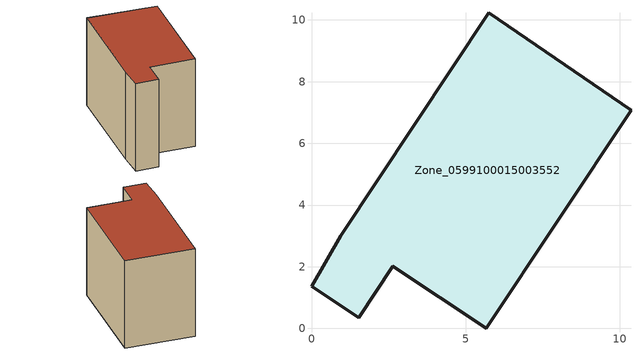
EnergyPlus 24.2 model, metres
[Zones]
Zone_0599100015003552
 floor ground (C_G): 5.75,10.24 10.36,7.07 5.67,0 2.63,2.01 1.53,0.34 0,1.36 0.95,3.01 z0.97
 wall outside (C_F): 0,1.36 1.53,0.34 2.63,2.01 5.67,0 10.36,7.07 5.75,10.24 0.95,3.01 0,1.36 z0.97:8.61
 roof outside (C_R): 10.36,7.07 5.75,10.24 0.95,3.01 0,1.36 1.53,0.34 2.63,2.01 5.67,0 z8.61
[BUILDING]
Pand.0599100015003552: North Axis=0; Terrain=City; Loads Convergence Tolerance Value=0.04; Temperature Convergence Tolerance Value=0.4; Solar Distribution=FullExterior; Maximum Number of Warmup Days=25; Minimum Number of Warmup Days=1
[Site:Location]
Rotterdam.The.Hague.AP_ZH_NLD Design_Conditions: Latitude=51.96; Longitude=4.45; Time Zone=1; Elevation=-4.5
[SITE:GROUNDTEMPERATURE:BUILDINGSURFACE]
18, 18, 18, 18, 18, 18, 18, 18, 18, 18, 18, 18
[MATERIAL] Thermal Absorptance=0.9; Solar Absorptance=0.7; Visible Absorptance=0.7
Name | Roughness | Thickness | Conductivity | Density | Specific Heat
G.TI.1965-1974 | MediumSmooth | 0.15 | 0.882353 | 540 | 1210
F.TI.1965-1974 | Rough | 0.3 | 0.697674 | 1920 | 840
R.TI.1965-1974 | MediumRough | 0.2 | 0.232558 | 1500 | 1000
[CONSTRUCTION]
C_G: G.TI.1965-1974
C_F: F.TI.1965-1974
C_R: R.TI.1965-1974
[ZONE]
Zone_0599100015003552: Type=1; Multiplier=1; Ceiling Height=Autocalculate; Volume=Autocalculate; Floor Area=autocalculate; Part of Total Floor Area=Yes
[ZONEINFILTRATION:DESIGNFLOWRATE]
Infil_Zone_0599100015003552: Zone or ZoneList or Space or SpaceList=Zone_0599100015003552; Schedule=AlwaysOn; Design Flow Rate Calculation Method=Flow/Area; Flow Rate per Floor Area=0.003; Constant Term Coefficient=1; Temperature Term Coefficient=0; Velocity Term Coefficient=0; Velocity Squared Term Coefficient=0
[HVACTEMPLATE:ZONE:IDEALLOADSAIRSYSTEM]
Zone_0599100015003552: Maximum Heating Supply Air Temperature=50; Minimum Cooling Supply Air Temperature=13; Maximum Heating Supply Air Humidity Ratio=0.0156; Minimum Cooling Supply Air Humidity Ratio=0.0077; Heating Limit=NoLimit; Cooling Limit=NoLimit; Dehumidification Control Type=ConstantSensibleHeatRatio; Cooling Sensible Heat Ratio=0.7; Dehumidification Setpoint=60; Humidification Control Type=None; Humidification Setpoint=30; Outdoor Air Method=None; Outdoor Air Flow Rate per Person=0.00944; Outdoor Air Flow Rate per Zone Floor Area=0; Outdoor Air Flow Rate per Zone=0; Demand Controlled Ventilation Type=None; Outdoor Air Economizer Type=NoEconomizer; Heat Recovery Type=None; Sensible Heat Recovery Effectiveness=0.7; Latent Heat Recovery Effectiveness=0.65
[ZONECONTROL:THERMOSTAT]
ThermostatControl_Zone_0599100015003552: Zone or ZoneList=Zone_0599100015003552; Control Type Schedule=DualSetpointControlType; Control 1=Thermostat_Zone_0599100015003552; Temperature Difference Between Cutout And Setpoint=0
[THERMOSTATSETPOINT:DUALSETPOINT]
Thermostat_Zone_0599100015003552: Heating Setpoint Temperature Schedule=HeatingSetpoint_Zone_0599100015003552; Cooling Setpoint Temperature Schedule=CoolingSetpoint_Zone_0599100015003552
[SCHEDULE:COMPACT]
HeatingSetpoint_Zone_0599100015003552: Through: 12/31, For: AllDays, Until: 24:00, 21
CoolingSetpoint_Zone_0599100015003552: Through: 12/31, For: AllDays, Until: 24:00, 24
DualSetpointControlType: Through: 12/31, For: AllDays, Until: 24:00, 4
AlwaysOn: Through: 12/31, For: AllDays, Until: 24:00, 1
